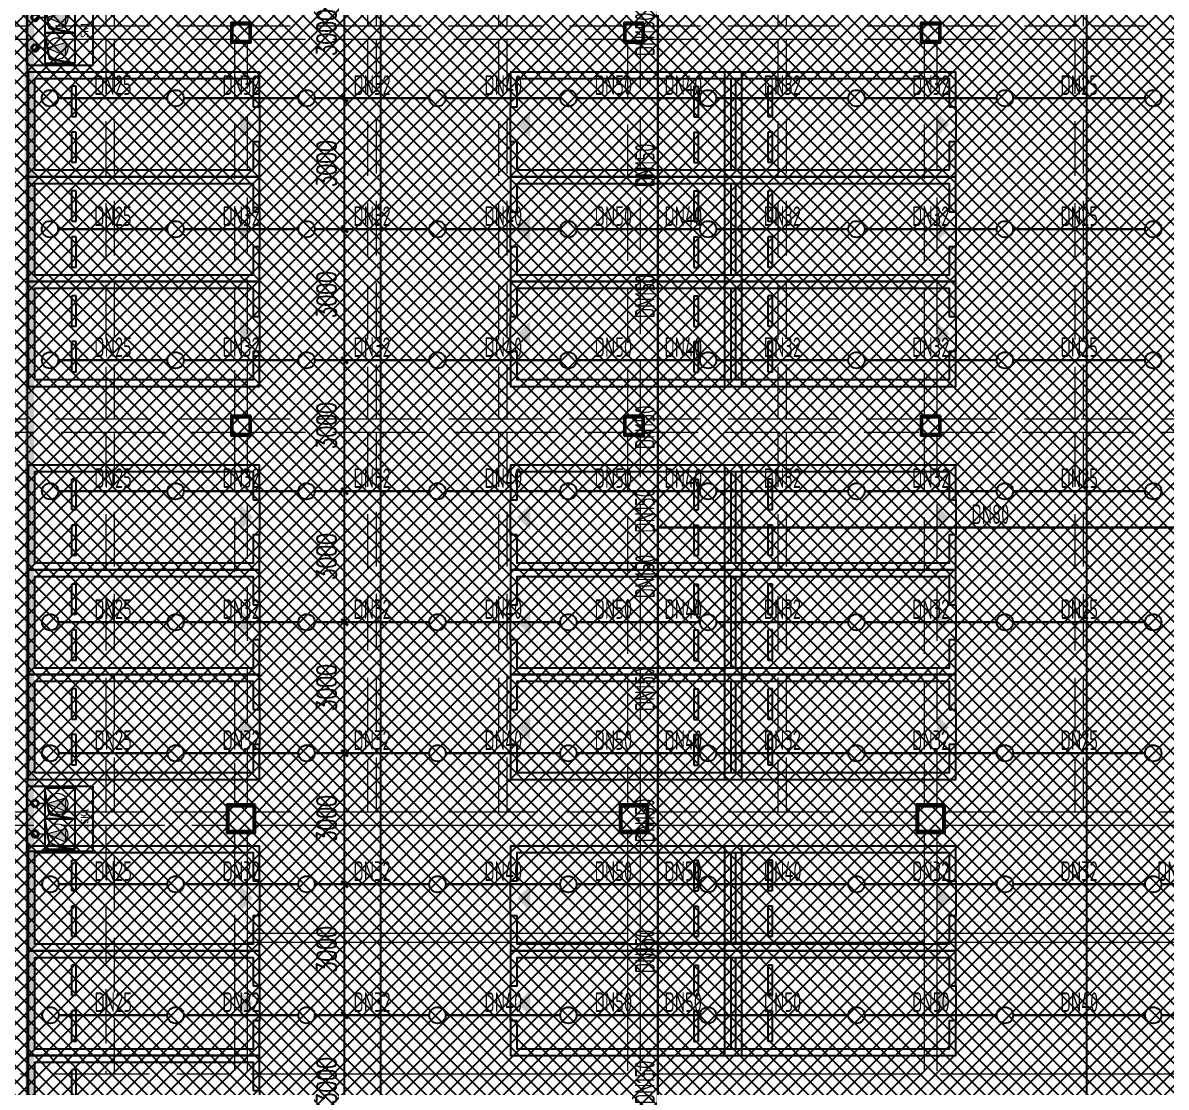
# Model space of a CAD drawing. Extents: x 6824721 to 16538177, y 2478193 to 6665639.
# Drawn here: x 8739264 to 8765458, y 2750555 to 2774926 of the extents above; entities that cross this region are included whole.
import ezdxf

# ---------------------------------------------------------------- set-up
doc = ezdxf.new("R2010")
doc.units = 0
doc.header["$LTSCALE"] = 10
for name, pattern in [('__DASH', [0.35, 0.25, -0.1]), ('DASH', [0.35, 0.25, -0.1]), ('DASHEDX2', [1.5, 1, -0.5]), ('排水', [1.1, 1, -0.1]), ('短虚线', [187.5, 125, -62.5])]:
    doc.linetypes.add(name, pattern=pattern)
for name, color, linetype, lineweight in [('$0$A-PUB_HATCH', 8, 'Continuous', 0), ('GPS-污水', 2, '排水', 40), ('钢梁', 141, 'Continuous', 18)]:
    doc.layers.add(name, color=color, linetype=linetype, lineweight=lineweight)
for name, color, linetype in [('0-wo', 8, 'Continuous'), ('0-绿', 3, 'Continuous'), ('00-停车位', 67, 'Continuous'), ('W-EQUIP_喷头', 7, 'Continuous'), ('W-PIPE-喷淋中', 6, 'Continuous'), ('W-TEXT_喷淋', 7, 'Continuous'), ('W-TWT_DIM', 3, 'Continuous'), ('WALL', 9, 'Continuous'), ('排水', 224, 'DASHEDX2'), ('集水坑', 4, 'Continuous')]:
    doc.layers.add(name, color=color, linetype=linetype)
doc.styles.add('_TCH_DIM_T3', font='SIMPLEX', dxfattribs={"width": 0.705882, "bigfont": 'GBCBIG'})
doc.styles.add('_TWT_PIPEDN', font='TSSDENG', dxfattribs={"width": 0.8, "height": 3.5, "bigfont": 'TSSDCHN'})
doc.styles.get("Standard").update_dxf_attribs({"font": 'TSSDENG.shx', "width": 0.7, "bigfont": 'TSSDCHN.shx'})
doc.styles.add('黑体', font='simhei.ttf', dxfattribs={"width": 0.65})
doc.dimstyles.new('_TWT_ARCH&&150', dxfattribs={"dimtxt": 446.25, "dimasz": 150, "dimexe": 375, "dimexo": 450, "dimgap": 189.375, "dimtad": 1, "dimdec": 0, "dimzin": 0, "dimdsep": 46, "dimtxsty": '_TCH_DIM_T3', "dimblk": 'ARCHTICK', "dimcen": 0.09, "dimclrt": 7, "dimazin": 2, "dimtfac": 1, "dimtdec": 0, "dimtix": 1, "dimtmove": 2, "dimatfit": 3, "dimfxl": 0, "dimtolj": 1, "dimtzin": 0, "dimarcsym": 0})

# ---------------------------------------------------------------- blocks, each defined once
blk = doc.blocks.new('车位2400x5300')
at = {"layer": '00-停车位', "color": 251}
for p, q in [((-875, -1000), (-175, -1000)), ((-875, -1100), (-875, -1000)), ((-175, -1100), (-175, -1000)), ((175, -1000), (875, -1000)), ((175, -1100), (175, -1000)), ((875, -1100), (875, -1000)), ((-875, -1100), (-175, -1100)), ((175, -1100), (875, -1100)), ((400, -5300), (-400, -5300))]:
    blk.add_line(p, q, dxfattribs=at)
blk.add_lwpolyline([(400, -5150), (400, -5300), (1200, -5300), (1200, 0), (-1200, 0), (-1200, -5300), (-400, -5300), (-400, -5150), (-1050, -5150), (-1050, -150), (1050, -150), (1050, -5150), (400, -5150)], dxfattribs=at)
blk.add_lwpolyline([(0, -5150, 0, 600, 0), (0, -4850, 600, 600, 0)], format="xyseb", dxfattribs=at)
blk = doc.blocks.new('$SB01_1')
h = blk.add_hatch(color=256)
h.dxf.hatch_style = 1
h.paths.add_polyline_path([(-0.381, -0.323), (0.5, 0), (-0.381, 0.323)])
h.paths.add_polyline_path([(0, 0), (0.002, 0), (0.002, 0.001), (0, 0.001)], flags=24)
h.paths.add_polyline_path([(0, -0.002), (0.003, -0.002), (0.003, -0.001), (0, -0.001)], flags=24)
h.paths.add_polyline_path([(0, -0.003), (0.003, -0.003), (0.003, -0.002), (0, -0.002)], flags=24)
for p, q in [((0.5, 0), (-0.381, 0.323)), ((-0.381, 0.323), (-0.381, -0.323)), ((0.5, 0), (-0.381, -0.323))]:
    blk.add_line(p, q)
blk.add_circle((0, 0), 0.5)
at = {"flags": 1}
for tag, p in [('UNIT', (0, 0)), ('SPEC', (0, -0.002)), ('WHAT', (0, -0.003))]:
    blk.add_attdef(tag, p, '', height=0.001, dxfattribs=at)
blk = doc.blocks.new('人防集水坑')
at = {"layer": 'GPS-污水', "color": 8, "linetype": '排水', "const_width": 35}
for points in [[(307486, 701151), (307284, 701151)], [(307486, 700451), (307284, 700451)]]:
    blk.add_lwpolyline(points, dxfattribs=at)
at = {"layer": 'GPS-污水', "color": 8, "linetype": '排水'}
for centre in [(307561, 701151), (307561, 700451)]:
    blk.add_circle(centre, 75, dxfattribs=at)
at = {"layer": '集水坑', "color": 8, "linetype": 'DASH', "ltscale": 0.5}
blk.add_lwpolyline([(306241, 700051), (306241, 701551), (307741, 701551), (307741, 700051)], close=True, dxfattribs=at)
at = {"layer": '集水坑', "color": 8, "linetype": 'Continuous', "ltscale": 0.5}
for points in [[(306641, 701501), (306641, 700801), (307341, 700801), (307341, 701501)], [(306641, 700801), (306641, 700101), (307341, 700101), (307341, 700801)]]:
    blk.add_lwpolyline(points, close=True, dxfattribs=at)
at = {"layer": '集水坑', "color": 8, "linetype": 'DASH', "ltscale": 0.5}
for points in [[(307341, 700801), (307237, 701397), (306641, 701501)], [(307347, 700101), (307243, 700697), (306647, 700801)]]:
    blk.add_lwpolyline(points, dxfattribs=at)
at = {"layer": '$0$A-PUB_HATCH', "color": 8, "linetype": '排水', "xscale": -480.0000000000002, "yscale": 480.0000000000002, "zscale": 480.0000000000002, "rotation": 176.2535374729293}
for p in [(307045, 701164, 0), (307045, 700464, 0)]:
    blk.add_blockref('$SB01_1', p, dxfattribs=at)
blk = doc.blocks.new('42pk')
at = {"layer": '排水', "color": 8, "linetype": 'DASH'}
for points in [[(443632, 672484, 0, 0, 0), (442920, 673196, 160, 0, 0), (442496, 673620, 0, 0, 0)], [(443632, 658465, 0, 0, 0), (442920, 657753, 160, 0, 0), (442496, 657329, 0, 0, 0)], [(443632, 654484, 0, 0, 0), (442920, 655196, 160, 0, 0), (442496, 655620, 0, 0, 0)]]:
    blk.add_lwpolyline(points, format="xyseb", dxfattribs=at)
at = {"layer": '集水坑', "color": 8, "linetype": 'Continuous', "rotation": 180}
for p in [(748632, 1375275), (748632, 1357275)]:
    blk.add_blockref('人防集水坑', p, dxfattribs=at)
at = {"layer": '0-绿', "color": 8, "linetype": 'DASH', "style": '黑体'}
for p in [(442293, 674230, 0), (442293, 656230, 0)]:
    blk.add_text('JSK1', height=179.2, rotation=90, dxfattribs=at).set_placement(p)
blk = doc.blocks.new('jkytk')
at = {"layer": 'WALL', "color": 1, "const_width": 200}
blk.add_lwpolyline([(8417164, 2796727), (8417164, 2780577), (8413214, 2780577), (8413214, 2783127), (8411314, 2783127), (8411314, 2765427), (8417114, 2765427), (8417114, 2753027), (8434039, 2753027), (8434014, 2802402), (8425839, 2802402), (8425839, 2801652), (8417164, 2801652), (8417164, 2796727)], dxfattribs=at)
blk.add_lwpolyline([(8466189, 2792334), (8461189, 2792327), (8461189, 2792327), (8434039, 2792327), (8434039, 2753027), (8434039, 2753027), (8434039, 2759127), (8434039, 2759127), (8434039, 2753027), (8403214, 2753027), (8403214, 2744027), (8403214, 2744027), (8403214, 2739327), (8479774, 2739327), (8512896, 2775811), (8504549, 2783327), (8498891, 2783328), (8498891, 2792315), (8482776, 2792342), (8482776, 2801322), (8466189, 2801322)], close=True, dxfattribs=at)
blk = doc.blocks.new('LIANGMOBAN')
at = {"layer": '钢梁', "color": 8, "linetype": '短虚线', "lineweight": 18}
for p, q in [((1871691, 69578), (1871691, 60878)), ((1871891, 60878), (1871891, 69578)), ((1877691, 69578), (1877691, 60878)), ((1877891, 60878), (1877891, 69578)), ((1880691, 69578), (1880691, 60878)), ((1880891, 60878), (1880891, 69578)), ((1887091, 69578), (1887091, 60878)), ((1887291, 60878), (1887291, 69578)), ((1893891, 69578), (1893891, 60878)), ((1894091, 60878), (1894091, 69578)), ((1871791, 60878), (1868791, 60878)), ((1874566, 60878), (1871791, 60878)), ((1877791, 60878), (1875016, 60878)), ((1880791, 60878), (1877791, 60878)), ((1883566, 60878), (1880791, 60878)), ((1887191, 60878), (1884016, 60878)), ((1890366, 60878), (1887191, 60878)), ((1893991, 60878), (1890816, 60878)), ((1897391, 60878), (1893991, 60878)), ((1868791, 60578), (1871791, 60578)), ((1871691, 60578), (1871691, 51878)), ((1871791, 60578), (1874566, 60578)), ((1871891, 51878), (1871891, 60578)), ((1875016, 60578), (1877791, 60578)), ((1877691, 60578), (1877691, 51878)), ((1877791, 60578), (1880791, 60578)), ((1877891, 51878), (1877891, 60578)), ((1880691, 60578), (1880691, 51878)), ((1880791, 60578), (1883566, 60578)), ((1880891, 51878), (1880891, 60578)), ((1884016, 60578), (1887191, 60578)), ((1887091, 60578), (1887091, 51878)), ((1887191, 60578), (1890366, 60578)), ((1887291, 51878), (1887291, 60578)), ((1890816, 60578), (1893991, 60578)), ((1893891, 60578), (1893891, 51878)), ((1893991, 60578), (1898229, 60578)), ((1894091, 51878), (1894091, 60578)), ((1874641, 60503), (1874641, 51953)), ((1874941, 51953), (1874941, 60503)), ((1883641, 60503), (1883641, 51953)), ((1883941, 51953), (1883941, 60503)), ((1890441, 60503), (1890441, 51953)), ((1890741, 51953), (1890741, 60503)), ((1871791, 51878), (1868791, 51878)), ((1874566, 51878), (1871791, 51878)), ((1877791, 51878), (1875016, 51878)), ((1880791, 51878), (1877791, 51878)), ((1883566, 51878), (1880791, 51878)), ((1887191, 51878), (1884016, 51878)), ((1890366, 51878), (1887191, 51878)), ((1893991, 51878), (1890816, 51878)), ((1897166, 51878), (1893991, 51878)), ((1868791, 51578), (1871791, 51578)), ((1871691, 51578), (1871691, 42878)), ((1871791, 51578), (1874566, 51578)), ((1871891, 42878), (1871891, 51578)), ((1874641, 51503), (1874641, 43053)), ((1874941, 43053), (1874941, 51503)), ((1875016, 51578), (1877791, 51578)), ((1877691, 51578), (1877691, 42878)), ((1877791, 51578), (1880791, 51578)), ((1877891, 42878), (1877891, 51578)), ((1880691, 51578), (1880691, 42878)), ((1880791, 51578), (1883566, 51578)), ((1880891, 42878), (1880891, 51578)), ((1883641, 51503), (1883641, 43053)), ((1883941, 43053), (1883941, 51503)), ((1884016, 51578), (1887191, 51578)), ((1887091, 51578), (1887091, 42878)), ((1887191, 51578), (1890366, 51578)), ((1887291, 42878), (1887291, 51578)), ((1890441, 51503), (1890441, 43053)), ((1890741, 43053), (1890741, 51503)), ((1890816, 51578), (1893991, 51578)), ((1893891, 51578), (1893891, 42878)), ((1893991, 51578), (1897166, 51578)), ((1894091, 42878), (1894091, 51578)), ((1871791, 42878), (1868791, 42878)), ((1874466, 42878), (1871791, 42878)), ((1877791, 42878), (1875116, 42878)), ((1880791, 42878), (1877791, 42878)), ((1883466, 42878), (1880791, 42878)), ((1887191, 42878), (1884116, 42878)), ((1890266, 42878), (1887191, 42878)), ((1893991, 42878), (1890916, 42878)), ((1897066, 42878), (1893991, 42878)), ((1868791, 42578), (1871791, 42578)), ((1871691, 42578), (1871691, 36878)), ((1871791, 42578), (1874466, 42578)), ((1871891, 36878), (1871891, 42578)), ((1874641, 42403), (1874641, 40003)), ((1874641, 40003), (1874641, 36953)), ((1871791, 36878), (1869741, 36878)), ((1874566, 36878), (1871791, 36878))]:
    blk.add_line(p, q, dxfattribs=at)
at = {"layer": '钢梁', "color": 8, "lineweight": 18}
for p, q in [((1875116, 42578), (1877791, 42578)), ((1877791, 42578), (1880791, 42578)), ((1880791, 42578), (1883466, 42578)), ((1884116, 42578), (1887191, 42578)), ((1887191, 42578), (1890266, 42578)), ((1890916, 42578), (1893991, 42578)), ((1893991, 42578), (1897066, 42578)), ((1874941, 40003), (1874941, 42403)), ((1883641, 42403), (1883641, 40003)), ((1883941, 40003), (1883941, 42403)), ((1890441, 42403), (1890441, 40003)), ((1890741, 40003), (1890741, 42403)), ((1883641, 40103), (1874941, 40103)), ((1890441, 40103), (1883941, 40103)), ((1897241, 40103), (1890741, 40103)), ((1874941, 36953), (1874941, 40003)), ((1874941, 39903), (1883641, 39903)), ((1883641, 40003), (1883641, 36953)), ((1883941, 36953), (1883941, 40003)), ((1883941, 39903), (1890441, 39903)), ((1890441, 40003), (1890441, 36953)), ((1890741, 36953), (1890741, 40003)), ((1890741, 39903), (1897241, 39903)), ((1883566, 36878), (1875016, 36878)), ((1890366, 36878), (1884016, 36878)), ((1897166, 36878), (1890816, 36878))]:
    blk.add_line(p, q, dxfattribs=at)
blk = doc.blocks.new('_ArchTick')
at = {"color": 0, "linetype": 'ByBlock', "const_width": 0.4}
blk.add_lwpolyline([(-0.5, -0.5), (0.5, 0.5)], dxfattribs=at)
blk = doc.blocks.new('*D1268')
at = {"layer": 'Defpoints', "color": 0, "transparency": 16777216}
for p in [(8746635, 2752201), (8746635, 2752201), (8746635, 2749201)]:
    blk.add_point(p, dxfattribs=at)
at = {"layer": 'W-TWT_DIM', "color": 0, "lineweight": -2, "transparency": 16777216}
for p, q in [((8746185, 2752201), (8746260, 2752201)), ((8746635, 2749201), (8746635, 2752201)), ((8746185, 2749201), (8746260, 2749201))]:
    blk.add_line(p, q, dxfattribs=at)
at = {"layer": 'W-TWT_DIM', "color": 0, "lineweight": -2, "transparency": 16777216, "xscale": 150, "yscale": 150, "zscale": 150}
for p, rotation in [((8746635, 2752201), 90), ((8746635, 2749201), 270)]:
    blk.add_blockref('_ArchTick', p, dxfattribs=dict(at, rotation=rotation))
at = {"layer": 'W-TWT_DIM', "color": 7, "transparency": 16777216, "insert": (8746222, 2750701), "char_height": 446.2, "attachment_point": 5, "rotation": 90, "style": '_TCH_DIM_T3'}
blk.add_mtext('\\A1;3000', dxfattribs=at)
blk = doc.blocks.new('*D1269')
at = {"layer": 'Defpoints', "color": 0, "transparency": 16777216}
for p in [(8746635, 2755201), (8746635, 2755201), (8746635, 2752201)]:
    blk.add_point(p, dxfattribs=at)
at = {"layer": 'W-TWT_DIM', "color": 0, "lineweight": -2, "transparency": 16777216}
for p, q in [((8746185, 2755201), (8746260, 2755201)), ((8746635, 2752201), (8746635, 2755201)), ((8746185, 2752201), (8746260, 2752201))]:
    blk.add_line(p, q, dxfattribs=at)
at = {"layer": 'W-TWT_DIM', "color": 0, "lineweight": -2, "transparency": 16777216, "xscale": 150, "yscale": 150, "zscale": 150}
for p, rotation in [((8746635, 2755201), 90), ((8746635, 2752201), 270)]:
    blk.add_blockref('_ArchTick', p, dxfattribs=dict(at, rotation=rotation))
at = {"layer": 'W-TWT_DIM', "color": 7, "transparency": 16777216, "insert": (8746222, 2753701), "char_height": 446.2, "attachment_point": 5, "rotation": 90, "style": '_TCH_DIM_T3'}
blk.add_mtext('\\A1;3000', dxfattribs=at)
blk = doc.blocks.new('*D1270')
at = {"layer": 'Defpoints', "color": 0, "transparency": 16777216}
for p in [(8746635, 2758201), (8746635, 2758201), (8746635, 2755201)]:
    blk.add_point(p, dxfattribs=at)
at = {"layer": 'W-TWT_DIM', "color": 0, "lineweight": -2, "transparency": 16777216}
for p, q in [((8746185, 2758201), (8746260, 2758201)), ((8746635, 2755201), (8746635, 2758201)), ((8746185, 2755201), (8746260, 2755201))]:
    blk.add_line(p, q, dxfattribs=at)
at = {"layer": 'W-TWT_DIM', "color": 0, "lineweight": -2, "transparency": 16777216, "xscale": 150, "yscale": 150, "zscale": 150}
for p, rotation in [((8746635, 2758201), 90), ((8746635, 2755201), 270)]:
    blk.add_blockref('_ArchTick', p, dxfattribs=dict(at, rotation=rotation))
at = {"layer": 'W-TWT_DIM', "color": 7, "transparency": 16777216, "insert": (8746222, 2756701), "char_height": 446.2, "attachment_point": 5, "rotation": 90, "style": '_TCH_DIM_T3'}
blk.add_mtext('\\A1;3000', dxfattribs=at)
blk = doc.blocks.new('*D1271')
at = {"layer": 'Defpoints', "color": 0, "transparency": 16777216}
for p in [(8746635, 2761201), (8746635, 2761201), (8746635, 2758201)]:
    blk.add_point(p, dxfattribs=at)
at = {"layer": 'W-TWT_DIM', "color": 0, "lineweight": -2, "transparency": 16777216}
for p, q in [((8746185, 2761201), (8746260, 2761201)), ((8746635, 2758201), (8746635, 2761201)), ((8746185, 2758201), (8746260, 2758201))]:
    blk.add_line(p, q, dxfattribs=at)
at = {"layer": 'W-TWT_DIM', "color": 0, "lineweight": -2, "transparency": 16777216, "xscale": 150, "yscale": 150, "zscale": 150}
for p, rotation in [((8746635, 2761201), 90), ((8746635, 2758201), 270)]:
    blk.add_blockref('_ArchTick', p, dxfattribs=dict(at, rotation=rotation))
at = {"layer": 'W-TWT_DIM', "color": 7, "transparency": 16777216, "insert": (8746222, 2759701), "char_height": 446.2, "attachment_point": 5, "rotation": 90, "style": '_TCH_DIM_T3'}
blk.add_mtext('\\A1;3000', dxfattribs=at)
blk = doc.blocks.new('*D1272')
at = {"layer": 'Defpoints', "color": 0, "transparency": 16777216}
for p in [(8746635, 2764201), (8746635, 2764201), (8746635, 2761201)]:
    blk.add_point(p, dxfattribs=at)
at = {"layer": 'W-TWT_DIM', "color": 0, "lineweight": -2, "transparency": 16777216}
for p, q in [((8746185, 2764201), (8746260, 2764201)), ((8746635, 2761201), (8746635, 2764201)), ((8746185, 2761201), (8746260, 2761201))]:
    blk.add_line(p, q, dxfattribs=at)
at = {"layer": 'W-TWT_DIM', "color": 0, "lineweight": -2, "transparency": 16777216, "xscale": 150, "yscale": 150, "zscale": 150}
for p, rotation in [((8746635, 2764201), 90), ((8746635, 2761201), 270)]:
    blk.add_blockref('_ArchTick', p, dxfattribs=dict(at, rotation=rotation))
at = {"layer": 'W-TWT_DIM', "color": 7, "transparency": 16777216, "insert": (8746222, 2762701), "char_height": 446.2, "attachment_point": 5, "rotation": 90, "style": '_TCH_DIM_T3'}
blk.add_mtext('\\A1;3000', dxfattribs=at)
blk = doc.blocks.new('*D1273')
at = {"layer": 'Defpoints', "color": 0, "transparency": 16777216}
for p in [(8746635, 2767201), (8746635, 2767201), (8746635, 2764201)]:
    blk.add_point(p, dxfattribs=at)
at = {"layer": 'W-TWT_DIM', "color": 0, "lineweight": -2, "transparency": 16777216}
for p, q in [((8746185, 2767201), (8746260, 2767201)), ((8746635, 2764201), (8746635, 2767201)), ((8746185, 2764201), (8746260, 2764201))]:
    blk.add_line(p, q, dxfattribs=at)
at = {"layer": 'W-TWT_DIM', "color": 0, "lineweight": -2, "transparency": 16777216, "xscale": 150, "yscale": 150, "zscale": 150}
for p, rotation in [((8746635, 2767201), 90), ((8746635, 2764201), 270)]:
    blk.add_blockref('_ArchTick', p, dxfattribs=dict(at, rotation=rotation))
at = {"layer": 'W-TWT_DIM', "color": 7, "transparency": 16777216, "insert": (8746222, 2765701), "char_height": 446.2, "attachment_point": 5, "rotation": 90, "style": '_TCH_DIM_T3'}
blk.add_mtext('\\A1;3000', dxfattribs=at)
blk = doc.blocks.new('*D1274')
at = {"layer": 'Defpoints', "color": 0, "transparency": 16777216}
for p in [(8746635, 2770201), (8746635, 2770201), (8746635, 2767201)]:
    blk.add_point(p, dxfattribs=at)
at = {"layer": 'W-TWT_DIM', "color": 0, "lineweight": -2, "transparency": 16777216}
for p, q in [((8746185, 2770201), (8746260, 2770201)), ((8746635, 2767201), (8746635, 2770201)), ((8746185, 2767201), (8746260, 2767201))]:
    blk.add_line(p, q, dxfattribs=at)
at = {"layer": 'W-TWT_DIM', "color": 0, "lineweight": -2, "transparency": 16777216, "xscale": 150, "yscale": 150, "zscale": 150}
for p, rotation in [((8746635, 2770201), 90), ((8746635, 2767201), 270)]:
    blk.add_blockref('_ArchTick', p, dxfattribs=dict(at, rotation=rotation))
at = {"layer": 'W-TWT_DIM', "color": 7, "transparency": 16777216, "insert": (8746222, 2768701), "char_height": 446.2, "attachment_point": 5, "rotation": 90, "style": '_TCH_DIM_T3'}
blk.add_mtext('\\A1;3000', dxfattribs=at)
blk = doc.blocks.new('*D1275')
at = {"layer": 'Defpoints', "color": 0, "transparency": 16777216}
for p in [(8746635, 2773201), (8746635, 2773201), (8746635, 2770201)]:
    blk.add_point(p, dxfattribs=at)
at = {"layer": 'W-TWT_DIM', "color": 0, "lineweight": -2, "transparency": 16777216}
for p, q in [((8746185, 2773201), (8746260, 2773201)), ((8746635, 2770201), (8746635, 2773201)), ((8746185, 2770201), (8746260, 2770201))]:
    blk.add_line(p, q, dxfattribs=at)
at = {"layer": 'W-TWT_DIM', "color": 0, "lineweight": -2, "transparency": 16777216, "xscale": 150, "yscale": 150, "zscale": 150}
for p, rotation in [((8746635, 2773201), 90), ((8746635, 2770201), 270)]:
    blk.add_blockref('_ArchTick', p, dxfattribs=dict(at, rotation=rotation))
at = {"layer": 'W-TWT_DIM', "color": 7, "transparency": 16777216, "insert": (8746222, 2771701), "char_height": 446.2, "attachment_point": 5, "rotation": 90, "style": '_TCH_DIM_T3'}
blk.add_mtext('\\A1;3000', dxfattribs=at)
blk = doc.blocks.new('*D1276')
at = {"layer": 'Defpoints', "color": 0, "transparency": 16777216}
for p in [(8746635, 2776201), (8746635, 2776201), (8746635, 2773201)]:
    blk.add_point(p, dxfattribs=at)
at = {"layer": 'W-TWT_DIM', "color": 0, "lineweight": -2, "transparency": 16777216}
for p, q in [((8746185, 2776201), (8746260, 2776201)), ((8746635, 2773201), (8746635, 2776201)), ((8746185, 2773201), (8746260, 2773201))]:
    blk.add_line(p, q, dxfattribs=at)
at = {"layer": 'W-TWT_DIM', "color": 0, "lineweight": -2, "transparency": 16777216, "xscale": 150, "yscale": 150, "zscale": 150}
for p, rotation in [((8746635, 2776201), 90), ((8746635, 2773201), 270)]:
    blk.add_blockref('_ArchTick', p, dxfattribs=dict(at, rotation=rotation))
at = {"layer": 'W-TWT_DIM', "color": 7, "transparency": 16777216, "insert": (8746222, 2774701), "char_height": 446.2, "attachment_point": 5, "rotation": 90, "style": '_TCH_DIM_T3'}
blk.add_mtext('\\A1;3000', dxfattribs=at)
blk = doc.blocks.new('$TwtSys$00000125')
blk.add_circle((0, 0, 0), 1)

msp = doc.modelspace()

# ---------------------------------------------------------------- hatches: boundary and pattern name
h = msp.add_hatch()
h.set_pattern_fill('ANSI37', color=8, scale=150)
h.set_pattern_definition([(45, (8303016.86, 2710265.2), (-168.3798, 168.3798), []), (135, (8303016.86, 2710265.2), (-168.3798, -168.3798), [])])
h.paths.add_polyline_path([(8824414.1, 2949451.5), (8824414.1, 2935151.5), (8842714.1, 2935151.5), (8842714.1, 2879526.5), (8827964.1, 2879526.5), (8827964.1, 2881476.5), (8830839.1, 2881476.5), (8830939.1, 2886876.5), (8804334.6, 2886876.5), (8804142.3, 2820149.7), (8833564.1, 2820152.3), (8833564.1, 2817714.5), (8841204.8, 2810768), (8839163.9, 2808501.4), (8843102.6, 2804955), (8820829.2, 2780217.9), (8820829.2, 2770055.4), (8785124.6, 2730401.5), (8708264.1, 2730401.5), (8708264.1, 2736351.5), (8695014.1, 2750701.5), (8695014.1, 2775001.5), (8703014.1, 2775002.8), (8703014.1, 2949451.5), (8712039.3, 2949451.5)])

# ---------------------------------------------------------------- linework, layer by layer
at = {"layer": '0-wo', "color": 8}
for p, q in [((8739364.1, 2783601.5), (8739364.1, 2747826.5)), ((8744489.1, 2774926.5), (8744039.1, 2774926.5)), ((8744039.1, 2774926.5), (8744039.1, 2774476.5)), ((8744489.1, 2774476.5), (8744489.1, 2774926.5)), ((8753489.1, 2774926.5), (8753039.1, 2774926.5)), ((8753039.1, 2774926.5), (8753039.1, 2774476.5)), ((8753489.1, 2774476.5), (8753489.1, 2774926.5)), ((8760289.1, 2774926.5), (8759839.1, 2774926.5)), ((8759839.1, 2774926.5), (8759839.1, 2774476.5)), ((8760289.1, 2774476.5), (8760289.1, 2774926.5)), ((8744039.1, 2774476.5), (8744489.1, 2774476.5)), ((8753039.1, 2774476.5), (8753489.1, 2774476.5)), ((8759839.1, 2774476.5), (8760289.1, 2774476.5)), ((8744489.1, 2765926.5), (8744039.1, 2765926.5)), ((8744039.1, 2765926.5), (8744039.1, 2765476.5)), ((8744489.1, 2765476.5), (8744489.1, 2765926.5)), ((8753489.1, 2765926.5), (8753039.1, 2765926.5)), ((8753039.1, 2765926.5), (8753039.1, 2765476.5)), ((8753489.1, 2765476.5), (8753489.1, 2765926.5)), ((8760289.1, 2765926.5), (8759839.1, 2765926.5)), ((8759839.1, 2765926.5), (8759839.1, 2765476.5)), ((8760289.1, 2765476.5), (8760289.1, 2765926.5)), ((8744039.1, 2765476.5), (8744489.1, 2765476.5)), ((8753039.1, 2765476.5), (8753489.1, 2765476.5)), ((8759839.1, 2765476.5), (8760289.1, 2765476.5)), ((8744589.1, 2757026.5), (8743939.1, 2757026.5)), ((8743939.1, 2757026.5), (8743939.1, 2756376.5)), ((8744589.1, 2756376.5), (8744589.1, 2757026.5)), ((8753589.1, 2757026.5), (8752939.1, 2757026.5)), ((8752939.1, 2757026.5), (8752939.1, 2756376.5)), ((8753589.1, 2756376.5), (8753589.1, 2757026.5)), ((8760389.1, 2757026.5), (8759739.1, 2757026.5)), ((8759739.1, 2757026.5), (8759739.1, 2756376.5)), ((8760389.1, 2756376.5), (8760389.1, 2757026.5)), ((8743939.1, 2756376.5), (8744589.1, 2756376.5)), ((8752939.1, 2756376.5), (8753589.1, 2756376.5)), ((8759739.1, 2756376.5), (8760389.1, 2756376.5))]:
    msp.add_line(p, q, dxfattribs=at)
at = {"layer": '0-wo', "color": 8, "linetype": '__DASH', "ltscale": 1.5}
for points in [[(8747464.1, 2741939), (8747464.1, 2812201.5)], [(8763639.1, 2741939), (8763639.1, 2812201.5)]]:
    msp.add_lwpolyline(points, dxfattribs=at)
at = {"layer": '0-wo', "color": 8, "lineweight": 35}
for points in [[(8744489.1, 2774926.5), (8744039.1, 2774926.5), (8744039.1, 2774476.5), (8744489.1, 2774476.5)], [(8744459.1, 2774506.5), (8744069.1, 2774506.5), (8744069.1, 2774896.5), (8744459.1, 2774896.5)], [(8753489.1, 2774926.5), (8753039.1, 2774926.5), (8753039.1, 2774476.5), (8753489.1, 2774476.5)], [(8753459.1, 2774506.5), (8753069.1, 2774506.5), (8753069.1, 2774896.5), (8753459.1, 2774896.5)], [(8760289.1, 2774926.5), (8759839.1, 2774926.5), (8759839.1, 2774476.5), (8760289.1, 2774476.5)], [(8760259.1, 2774506.5), (8759869.1, 2774506.5), (8759869.1, 2774896.5), (8760259.1, 2774896.5)], [(8744489.1, 2765926.5), (8744039.1, 2765926.5), (8744039.1, 2765476.5), (8744489.1, 2765476.5)], [(8744459.1, 2765506.5), (8744069.1, 2765506.5), (8744069.1, 2765896.5), (8744459.1, 2765896.5)], [(8753489.1, 2765926.5), (8753039.1, 2765926.5), (8753039.1, 2765476.5), (8753489.1, 2765476.5)], [(8753459.1, 2765506.5), (8753069.1, 2765506.5), (8753069.1, 2765896.5), (8753459.1, 2765896.5)], [(8760289.1, 2765926.5), (8759839.1, 2765926.5), (8759839.1, 2765476.5), (8760289.1, 2765476.5)], [(8760259.1, 2765506.5), (8759869.1, 2765506.5), (8759869.1, 2765896.5), (8760259.1, 2765896.5)], [(8744589.1, 2757026.5), (8743939.1, 2757026.5), (8743939.1, 2756376.5), (8744589.1, 2756376.5)], [(8744549.1, 2756416.5), (8743979.1, 2756416.5), (8743979.1, 2756986.5), (8744549.1, 2756986.5)], [(8753589.1, 2757026.5), (8752939.1, 2757026.5), (8752939.1, 2756376.5), (8753589.1, 2756376.5)], [(8753549.1, 2756416.5), (8752979.1, 2756416.5), (8752979.1, 2756986.5), (8753549.1, 2756986.5)], [(8760389.1, 2757026.5), (8759739.1, 2757026.5), (8759739.1, 2756376.5), (8760389.1, 2756376.5)], [(8760349.1, 2756416.5), (8759779.1, 2756416.5), (8759779.1, 2756986.5), (8760349.1, 2756986.5)]]:
    msp.add_lwpolyline(points, close=True, dxfattribs=at)
at = {"layer": 'W-PIPE-喷淋中', "ltscale": 1.5, "const_width": 52.5}
for points in [[(8753814.1, 2776201.5), (8753814.1, 2773201.5)], [(8742576.6, 2773201.5), (8740070.7, 2773201.5)], [(8745576.6, 2773201.5), (8742951.6, 2773201.5)], [(8748576.6, 2773201.5), (8745951.6, 2773201.5)], [(8751576.6, 2773201.5), (8748951.6, 2773201.5)], [(8753814.1, 2773201.5), (8751951.6, 2773201.5)], [(8754776.6, 2773201.5), (8753814.1, 2773201.5)], [(8753814.1, 2773201.5), (8753814.1, 2770201.5)], [(8758176.6, 2773201.5), (8755151.6, 2773201.5)], [(8761576.6, 2773201.5), (8758551.6, 2773201.5)], [(8764976.6, 2773201.5), (8761951.6, 2773201.5)], [(8742576.6, 2770201.5), (8740072.8, 2770201.5)], [(8745576.6, 2770201.5), (8742951.6, 2770201.5)], [(8748576.6, 2770201.5), (8745951.6, 2770201.5)], [(8751576.6, 2770201.5), (8748951.6, 2770201.5)], [(8753814.1, 2770201.5), (8751951.6, 2770201.5)], [(8754776.6, 2770201.5), (8753814.1, 2770201.5)], [(8753814.1, 2770201.5), (8753814.1, 2767201.5)], [(8758176.6, 2770201.5), (8755151.6, 2770201.5)], [(8761576.6, 2770201.5), (8758551.6, 2770201.5)], [(8764976.6, 2770201.5), (8761951.6, 2770201.5)], [(8742576.6, 2767201.5), (8740074.8, 2767201.5)], [(8745576.6, 2767201.5), (8742951.6, 2767201.5)], [(8748576.6, 2767201.5), (8745951.6, 2767201.5)], [(8751576.6, 2767201.5), (8748951.6, 2767201.5)], [(8753814.1, 2767201.5), (8751951.6, 2767201.5)], [(8754776.6, 2767201.5), (8753814.1, 2767201.5)], [(8753814.1, 2767201.5), (8753814.1, 2764201.5)], [(8758176.6, 2767201.5), (8755151.6, 2767201.5)], [(8761576.6, 2767201.5), (8758551.6, 2767201.5)], [(8764976.6, 2767201.5), (8761951.6, 2767201.5)], [(8742576.6, 2764201.5), (8740076.8, 2764201.5)], [(8745576.6, 2764201.5), (8742951.6, 2764201.5)], [(8748576.6, 2764201.5), (8745951.6, 2764201.5)], [(8751576.6, 2764201.5), (8748951.6, 2764201.5)], [(8753814.1, 2764201.5), (8751951.6, 2764201.5)], [(8754776.6, 2764201.5), (8753814.1, 2764201.5)], [(8753814.1, 2764201.5), (8753814.1, 2763373.8)], [(8758176.6, 2764201.5), (8755151.6, 2764201.5)], [(8761576.6, 2764201.5), (8758551.6, 2764201.5)], [(8764976.6, 2764201.5), (8761951.6, 2764201.5)], [(8753814.1, 2763373.8), (8769032.8, 2763373.8)], [(8753814.1, 2763373.8), (8753814.1, 2761201.5)], [(8742576.6, 2761201.5), (8740078.9, 2761201.5)], [(8745576.6, 2761201.5), (8742951.6, 2761201.5)], [(8748576.6, 2761201.5), (8745951.6, 2761201.5)], [(8751576.6, 2761201.5), (8748951.6, 2761201.5)], [(8753814.1, 2761201.5), (8751951.6, 2761201.5)], [(8754776.6, 2761201.5), (8753814.1, 2761201.5)], [(8753814.1, 2761201.5), (8753814.1, 2758201.5)], [(8758176.6, 2761201.5), (8755151.6, 2761201.5)], [(8761576.6, 2761201.5), (8758551.6, 2761201.5)], [(8764976.6, 2761201.5), (8761951.6, 2761201.5)], [(8742576.6, 2758201.5), (8740080.9, 2758201.5)], [(8745576.6, 2758201.5), (8742951.6, 2758201.5)], [(8748576.6, 2758201.5), (8745951.6, 2758201.5)], [(8751576.6, 2758201.5), (8748951.6, 2758201.5)], [(8753814.1, 2758201.5), (8751951.6, 2758201.5)], [(8754776.6, 2758201.5), (8753814.1, 2758201.5)], [(8753814.1, 2758201.5), (8753814.1, 2755201.5)], [(8758176.6, 2758201.5), (8755151.6, 2758201.5)], [(8761576.6, 2758201.5), (8758551.6, 2758201.5)], [(8764976.6, 2758201.5), (8761951.6, 2758201.5)], [(8742576.6, 2755201.5), (8740082.9, 2755201.5)], [(8745576.6, 2755201.5), (8742951.6, 2755201.5)], [(8748576.6, 2755201.5), (8745951.6, 2755201.5)], [(8751576.6, 2755201.5), (8748951.6, 2755201.5)], [(8753814.1, 2755201.5), (8751951.6, 2755201.5)], [(8754776.6, 2755201.5), (8753814.1, 2755201.5)], [(8753814.1, 2755201.5), (8753814.1, 2752201.5)], [(8758176.6, 2755201.5), (8755151.6, 2755201.5)], [(8761576.6, 2755201.5), (8758551.6, 2755201.5)], [(8761951.6, 2755201.5), (8764976.6, 2755201.5)], [(8765351.6, 2755201.5), (8766190.6, 2755201.5)], [(8742576.6, 2752201.5), (8740085, 2752201.5)], [(8745576.6, 2752201.5), (8742951.6, 2752201.5)], [(8748576.6, 2752201.5), (8745951.6, 2752201.5)], [(8751576.6, 2752201.5), (8748951.6, 2752201.5)], [(8753814.1, 2752201.5), (8751951.6, 2752201.5)], [(8754776.6, 2752201.5), (8753814.1, 2752201.5)], [(8753814.1, 2752201.5), (8753814.1, 2749201.5)], [(8758176.6, 2752201.5), (8755151.6, 2752201.5)], [(8761576.6, 2752201.5), (8758551.6, 2752201.5)], [(8761951.6, 2752201.5), (8764976.6, 2752201.5)], [(8765351.6, 2752201.5), (8768176.6, 2752201.5)]]:
    msp.add_lwpolyline(points, dxfattribs=at)

# ---------------------------------------------------------------- block references
msp.add_blockref('jkytk', (305383.7, -8645.8))
at = {"layer": '0-wo'}
msp.add_blockref('42pk', (8298472.7, 2100226.9), dxfattribs=at)
at = {"layer": '0-wo', "color": 8}
for p, rotation in [((8739389.1, 2772601.5), 90), ((8755739.1, 2772601.5), 270), ((8755339.1, 2772601.5), 90), ((8739389.1, 2770201.5), 90), ((8755739.1, 2770201.5), 270), ((8755339.1, 2770201.5), 90), ((8739389.1, 2767801.5), 90), ((8755739.1, 2767801.5), 270), ((8755339.1, 2767801.5), 90), ((8739389.1, 2763601.5), 90), ((8755739.1, 2763601.5), 270), ((8755339.1, 2763601.5), 90), ((8739389.1, 2761201.5), 90), ((8755739.1, 2761201.5), 270), ((8755339.1, 2761201.5), 90), ((8739389.1, 2758801.5), 90), ((8755739.1, 2758801.5), 270), ((8755339.1, 2758801.5), 90), ((8739389.1, 2754876.5), 90), ((8755739.1, 2754876.5), 270), ((8755339.1, 2754876.5), 90), ((8739389.1, 2752476.5), 90), ((8755739.1, 2752476.5), 270), ((8755339.1, 2752476.5), 90), ((8739389.1, 2750076.5), 90)]:
    msp.add_blockref('车位2400x5300', p, dxfattribs=dict(at, rotation=rotation))
at = {"layer": 'W-EQUIP_喷头', "xscale": 187.5, "yscale": 187.5, "zscale": 187.5}
for p in [(8739883.2, 2773201.5), (8742764.1, 2773201.5), (8745764.1, 2773201.5), (8748764.1, 2773201.5), (8751764.1, 2773201.5), (8754964.1, 2773201.5), (8758364.1, 2773201.5), (8761764.1, 2773201.5), (8765164.1, 2773201.5), (8739885.3, 2770201.5), (8742764.1, 2770201.5), (8745764.1, 2770201.5), (8748764.1, 2770201.5), (8751764.1, 2770201.5), (8754964.1, 2770201.5), (8758364.1, 2770201.5), (8761764.1, 2770201.5), (8765164.1, 2770201.5), (8739887.3, 2767201.5), (8742764.1, 2767201.5), (8745764.1, 2767201.5), (8748764.1, 2767201.5), (8751764.1, 2767201.5), (8754964.1, 2767201.5), (8758364.1, 2767201.5), (8761764.1, 2767201.5), (8765164.1, 2767201.5), (8739889.3, 2764201.5), (8742764.1, 2764201.5), (8745764.1, 2764201.5), (8748764.1, 2764201.5), (8751764.1, 2764201.5), (8754964.1, 2764201.5), (8758364.1, 2764201.5), (8761764.1, 2764201.5), (8765164.1, 2764201.5), (8739891.4, 2761201.5), (8742764.1, 2761201.5), (8745764.1, 2761201.5), (8748764.1, 2761201.5), (8751764.1, 2761201.5), (8754964.1, 2761201.5), (8758364.1, 2761201.5), (8761764.1, 2761201.5), (8765164.1, 2761201.5), (8739893.4, 2758201.5), (8742764.1, 2758201.5), (8745764.1, 2758201.5), (8748764.1, 2758201.5), (8751764.1, 2758201.5), (8754964.1, 2758201.5), (8758364.1, 2758201.5), (8761764.1, 2758201.5), (8765164.1, 2758201.5), (8739895.4, 2755201.5), (8742764.1, 2755201.5), (8745764.1, 2755201.5), (8748764.1, 2755201.5), (8751764.1, 2755201.5), (8754964.1, 2755201.5), (8758364.1, 2755201.5), (8761764.1, 2755201.5), (8765164.1, 2755201.5), (8739897.5, 2752201.5), (8742764.1, 2752201.5), (8745764.1, 2752201.5), (8748764.1, 2752201.5), (8751764.1, 2752201.5), (8754964.1, 2752201.5), (8758364.1, 2752201.5), (8761764.1, 2752201.5), (8765164.1, 2752201.5)]:
    msp.add_blockref('$TwtSys$00000125', p, dxfattribs=at)
at = {"layer": '钢梁', "color": 6}
msp.add_blockref('LIANGMOBAN', (6869472.7, 2713973), dxfattribs=at)

# ---------------------------------------------------------------- texts
at = {"layer": 'W-TEXT_喷淋', "style": '_TWT_PIPEDN', "width": 0.64}
for p in [(8753739.1, 2774164.2), (8753739.1, 2771164.2), (8753739.1, 2768164.2), (8753739.1, 2765164.2), (8753739.1, 2763250.4), (8753739.1, 2761750.4), (8753739.1, 2759164.2), (8753739.1, 2756164.2), (8753739.1, 2753164.2), (8753739.1, 2750164.2)]:
    msp.add_text('DN150', height=450, rotation=90, dxfattribs=at).set_placement(p)
for s, p in [('DN25', (8740897.2, 2773276.5)), ('DN32', (8743837.6, 2773276.5)), ('DN32', (8746837.6, 2773276.5)), ('DN40', (8749837.6, 2773276.5)), ('DN50', (8752362.6, 2773276.5)), ('DN40', (8753962.6, 2773276.5)), ('DN32', (8756237.6, 2773276.5)), ('DN32', (8759637.6, 2773276.5)), ('DN25', (8763037.6, 2773276.5)), ('DN25', (8740898.2, 2770276.5)), ('DN32', (8743837.6, 2770276.5)), ('DN32', (8746837.6, 2770276.5)), ('DN40', (8749837.6, 2770276.5)), ('DN50', (8752362.6, 2770276.5)), ('DN40', (8753962.6, 2770276.5)), ('DN32', (8756237.6, 2770276.5)), ('DN32', (8759637.6, 2770276.5)), ('DN25', (8763037.6, 2770276.5)), ('DN25', (8740899.2, 2767276.5)), ('DN32', (8743837.6, 2767276.5)), ('DN32', (8746837.6, 2767276.5)), ('DN40', (8749837.6, 2767276.5)), ('DN50', (8752362.6, 2767276.5)), ('DN40', (8753962.6, 2767276.5)), ('DN32', (8756237.6, 2767276.5)), ('DN32', (8759637.6, 2767276.5)), ('DN25', (8763037.6, 2767276.5)), ('DN25', (8740900.2, 2764276.5)), ('DN32', (8743837.6, 2764276.5)), ('DN32', (8746837.6, 2764276.5)), ('DN40', (8749837.6, 2764276.5)), ('DN50', (8752362.6, 2764276.5)), ('DN40', (8753962.6, 2764276.5)), ('DN32', (8756237.6, 2764276.5)), ('DN32', (8759637.6, 2764276.5)), ('DN25', (8763037.6, 2764276.5)), ('DN80', (8760997, 2763448.8)), ('DN25', (8740901.3, 2761276.5)), ('DN32', (8743837.6, 2761276.5)), ('DN32', (8746837.6, 2761276.5)), ('DN40', (8749837.6, 2761276.5)), ('DN50', (8752362.6, 2761276.5)), ('DN40', (8753962.6, 2761276.5)), ('DN32', (8756237.6, 2761276.5)), ('DN32', (8759637.6, 2761276.5)), ('DN25', (8763037.6, 2761276.5)), ('DN25', (8740902.3, 2758276.5)), ('DN32', (8743837.6, 2758276.5)), ('DN32', (8746837.6, 2758276.5)), ('DN40', (8749837.6, 2758276.5)), ('DN50', (8752362.6, 2758276.5)), ('DN40', (8753962.6, 2758276.5)), ('DN32', (8756237.6, 2758276.5)), ('DN32', (8759637.6, 2758276.5)), ('DN25', (8763037.6, 2758276.5)), ('DN25', (8740903.3, 2755276.5)), ('DN32', (8743837.6, 2755276.5)), ('DN32', (8746837.6, 2755276.5)), ('DN40', (8749837.6, 2755276.5)), ('DN50', (8752362.6, 2755276.5)), ('DN50', (8753962.6, 2755276.5)), ('DN40', (8756237.6, 2755276.5)), ('DN32', (8759637.6, 2755276.5)), ('DN32', (8763037.6, 2755276.5)), ('DN25', (8765250.9, 2755276.5)), ('DN25', (8740904.3, 2752276.5)), ('DN32', (8743837.6, 2752276.5)), ('DN32', (8746837.6, 2752276.5)), ('DN40', (8749837.6, 2752276.5)), ('DN50', (8752362.6, 2752276.5)), ('DN50', (8753962.6, 2752276.5)), ('DN50', (8756237.6, 2752276.5)), ('DN50', (8759637.6, 2752276.5)), ('DN40', (8763037.6, 2752276.5))]:
    msp.add_text(s, height=450, dxfattribs=at).set_placement(p)

# ---------------------------------------------------------------- dimensions: what is measured, and where the dimension line sits
at = {"layer": 'W-TWT_DIM'}
for p1, p2, picture, middle in [((8746634.7, 2773201.5), (8746634.7, 2776201.5), '*D1276', (8746222.2, 2774701.5)), ((8746634.7, 2770201.5), (8746634.7, 2773201.5), '*D1275', (8746222.2, 2771701.5)), ((8746634.7, 2767201.5), (8746634.7, 2770201.5), '*D1274', (8746222.2, 2768701.5)), ((8746634.7, 2764201.5), (8746634.7, 2767201.5), '*D1273', (8746222.2, 2765701.5)), ((8746634.7, 2761201.5), (8746634.7, 2764201.5), '*D1272', (8746222.2, 2762701.5)), ((8746634.7, 2758201.5), (8746634.7, 2761201.5), '*D1271', (8746222.2, 2759701.5)), ((8746634.7, 2755201.5), (8746634.7, 2758201.5), '*D1270', (8746222.2, 2756701.5)), ((8746634.7, 2752201.5), (8746634.7, 2755201.5), '*D1269', (8746222.2, 2753701.5)), ((8746634.7, 2749201.5), (8746634.7, 2752201.5), '*D1268', (8746222.2, 2750701.5))]:
    dim = msp.add_aligned_dim(p1=p1, p2=p2, distance=0, dimstyle='_TWT_ARCH&&150', dxfattribs=at)
    dim.commit()
    dim.dimension.update_dxf_attribs({"geometry": picture, "text_midpoint": middle})

doc.saveas('drawing.dxf')
